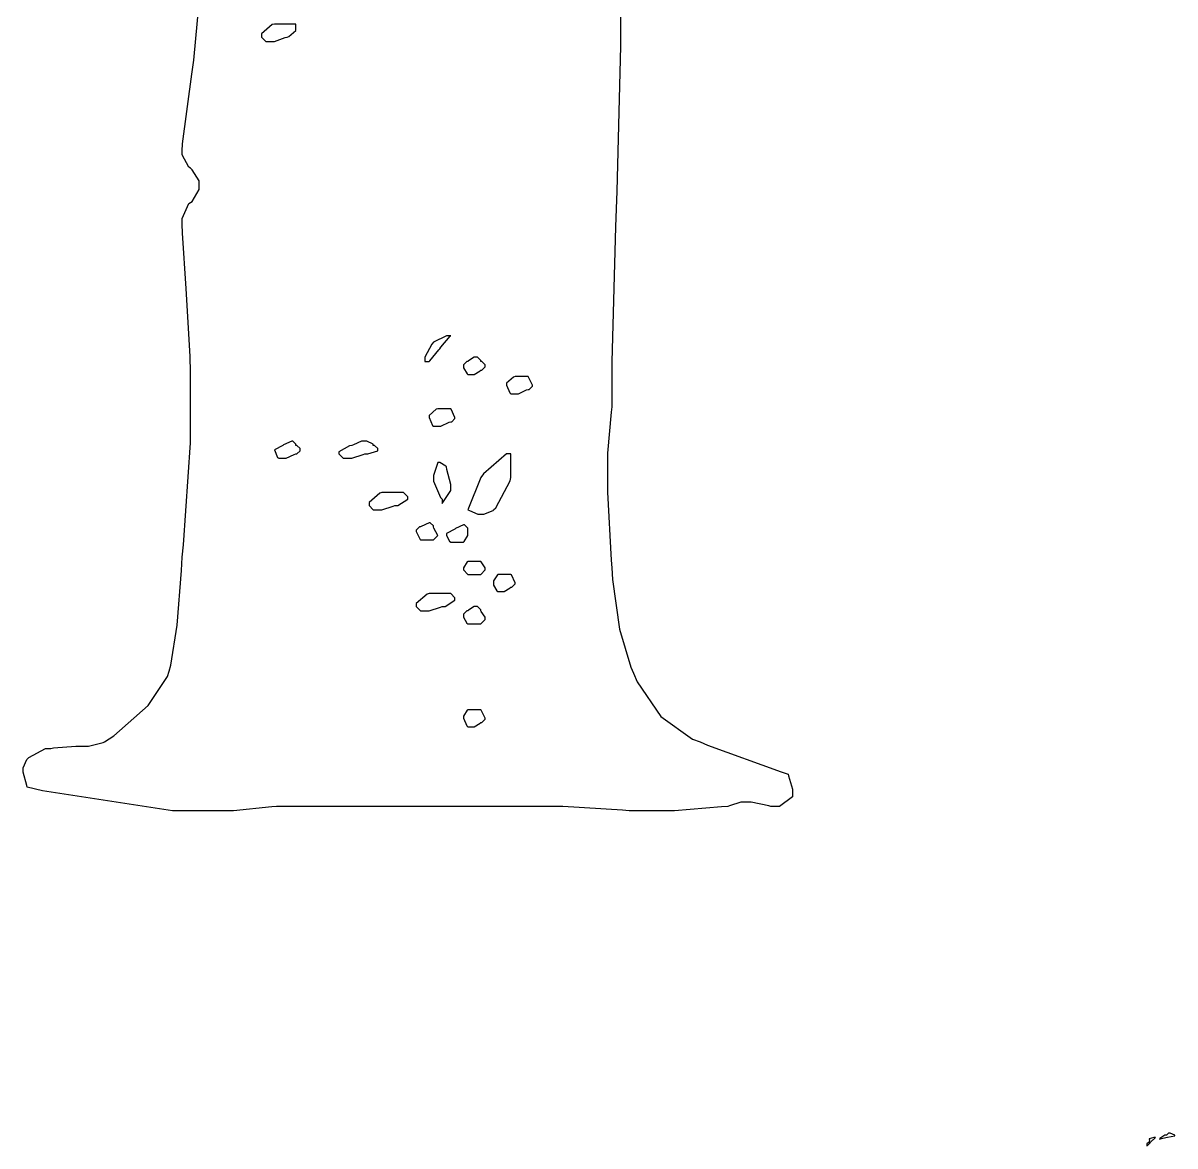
# Model space of a CAD drawing. Extents: x 85 to 277, y 22 to 328.
# Drawn here: x 188.24 to 207.15, y 21.8 to 40.23 of the extents above; entities that cross this region are included whole.
import ezdxf

# ---------------------------------------------------------------- set-up
doc = ezdxf.new("R2010")
doc.units = 0
doc.header["$MEASUREMENT"] = 0

msp = doc.modelspace()

# ---------------------------------------------------------------- linework, layer by layer
at = {"color": 7}
msp.add_lwpolyline([(198.049, 40.7458), (198.049, 39.8558), (197.987, 37.4745), (197.979, 37.1821), (197.969, 36.8914), (197.908, 34.6756), (197.908, 33.9369), (197.899, 33.8487), (197.838, 33.1749), (197.838, 32.9489), (197.838, 32.5355), (197.899, 31.4151), (197.908, 31.2911), (197.916, 31.0982), (198.031, 30.2824), (198.217, 29.6609), (198.261, 29.5631), (198.322, 29.4225), (198.714, 28.8534), (199.231, 28.4786), (199.355, 28.4345), (199.478, 28.3821), (200.685, 27.9411), (200.801, 27.9053), (200.809, 27.8791), (200.871, 27.66), (200.871, 27.5869), (200.871, 27.5346), (200.66, 27.3761), (200.59, 27.3761), (200.518, 27.3761), (200.483, 27.3858), (200.192, 27.4464), (200.095, 27.4464), (200.024, 27.4464), (199.839, 27.3858), (199.813, 27.3761), (199.707, 27.3678), (198.939, 27.3044), (198.684, 27.3044), (198.191, 27.3044), (198.085, 27.3141), (197.105, 27.3761), (196.78, 27.3761), (192.404, 27.3761), (192.325, 27.3678), (191.696, 27.3044), (191.488, 27.3044), (190.694, 27.3044), (188.56, 27.6324), (188.313, 27.6931), (188.303, 27.7206), (188.243, 27.9383), (188.243, 28.01), (188.243, 28.01), (188.303, 28.1437), (188.313, 28.1519), (188.339, 28.1795), (188.609, 28.3283), (188.7, 28.3283), (188.744, 28.338), (189.108, 28.3628), (189.229, 28.3628), (189.317, 28.3628), (189.556, 28.4262), (189.582, 28.4345), (189.732, 28.5323), (190.298, 29.0298), (190.614, 29.5093), (190.64, 29.5975), (190.667, 29.6954), (190.773, 30.3485), (190.843, 31.247), (190.853, 31.4675), (190.879, 31.6714), (190.993, 33.3458), (190.993, 33.9025), (190.993, 34.5019), (190.984, 34.7582), (190.923, 35.8786), (190.861, 36.7866), (190.853, 36.9355), (190.853, 37.0237), (190.967, 37.2717), (190.993, 37.2883), (191.02, 37.3063), (191.135, 37.5049), (191.135, 37.5708), (191.135, 37.6424), (191.02, 37.8273), (190.993, 37.8534), (190.967, 37.8714), (190.853, 38.0697), (190.853, 38.136), (190.861, 38.2503), (191.011, 39.3968), (191.029, 39.5111), (191.046, 39.6268), (191.135, 40.5723)], dxfattribs=at)
for points in [[(192.228, 39.9341), (192.3, 39.9341), (192.37, 39.9341), (192.545, 39.9962), (192.581, 40.0043), (192.607, 40.0142), (192.723, 40.1133), (192.723, 40.1465), (192.723, 40.2167), (192.37, 40.2167), (192.334, 40.2086), (192.158, 40.0554), (192.158, 40.0043), (192.228, 39.9341)], [(194.98, 34.9953), (194.952, 34.9608), (194.84, 34.75), (194.84, 34.6783), (194.91, 34.6783), (194.918, 34.688), (195.068, 34.8726), (195.086, 34.8892), (195.103, 34.9167), (195.253, 35.0931), (195.263, 35.1014), (195.192, 35.1014), (194.98, 34.9953)], [(195.756, 34.6783), (195.756, 34.6963), (195.702, 34.7486), (195.685, 34.7486), (195.65, 34.7486), (195.553, 34.688), (195.545, 34.6783), (195.527, 34.6783), (195.475, 34.6259), (195.475, 34.6081), (195.475, 34.5736), (195.535, 34.4758), (195.545, 34.4661), (195.615, 34.4661), (195.65, 34.4661), (195.746, 34.5281), (195.756, 34.5364), (195.774, 34.5364), (195.828, 34.5901), (195.828, 34.6081), (195.828, 34.6259), (195.774, 34.6783), (195.756, 34.6783)], [(196.251, 34.1492), (196.321, 34.1492), (196.373, 34.1492), (196.505, 34.2112), (196.533, 34.2194), (196.549, 34.2194), (196.603, 34.2732), (196.603, 34.2897), (196.603, 34.2897), (196.541, 34.4234), (196.533, 34.4317), (196.321, 34.4317), (196.293, 34.4234), (196.18, 34.3242), (196.18, 34.2897), (196.18, 34.2897), (196.233, 34.1671), (196.251, 34.1492)], [(194.98, 33.62), (195.05, 33.62), (195.103, 33.62), (195.235, 33.682), (195.263, 33.6903), (195.279, 33.6903), (195.333, 33.744), (195.333, 33.7606), (195.333, 33.7606), (195.271, 33.8942), (195.263, 33.9025), (195.05, 33.9025), (195.024, 33.8942), (194.91, 33.795), (194.91, 33.7606), (194.91, 33.7606), (194.962, 33.6296), (194.98, 33.62)], [(192.44, 33.0908), (192.51, 33.0908), (192.563, 33.0908), (192.695, 33.1529), (192.723, 33.1611), (192.739, 33.1611), (192.793, 33.2148), (192.793, 33.2314), (192.793, 33.2493), (192.739, 33.3017), (192.723, 33.3017), (192.723, 33.3196), (192.669, 33.3733), (192.653, 33.3733), (192.653, 33.3733), (192.519, 33.3113), (192.51, 33.3017), (192.37, 33.2314), (192.37, 33.2314), (192.422, 33.1005), (192.44, 33.0908)], [(193.499, 33.0908), (193.569, 33.0908), (193.639, 33.0908), (193.824, 33.1529), (193.851, 33.1611), (193.904, 33.1611), (194.064, 33.2148), (194.064, 33.2314), (194.064, 33.2493), (194.01, 33.3017), (193.992, 33.3017), (193.992, 33.3196), (193.886, 33.3733), (193.851, 33.3733), (193.798, 33.3733), (193.665, 33.3113), (193.639, 33.3017), (193.603, 33.2934), (193.428, 33.1942), (193.428, 33.1611), (193.499, 33.0908)], [(195.545, 32.2433), (195.571, 32.2351), (195.709, 32.1731), (195.756, 32.1731), (195.808, 32.1731), (195.959, 32.2351), (195.968, 32.2433), (196.003, 32.2792), (196.241, 32.7201), (196.251, 32.7725), (196.251, 33.1611), (196.18, 33.1611), (196.18, 33.1611), (195.8, 32.8345), (195.756, 32.7725), (195.545, 32.2433)], [(195.263, 32.5617), (195.263, 32.6595), (195.2, 32.9048), (195.192, 32.9489), (195.182, 32.9585), (195.083, 33.0206), (195.05, 33.0206), (194.98, 32.8083), (194.98, 32.7119), (195.094, 32.4473), (195.122, 32.4197), (195.122, 32.3494), (195.122, 32.3494), (195.245, 32.5272), (195.263, 32.5617)], [(193.992, 32.2433), (194.064, 32.2433), (194.134, 32.2433), (194.318, 32.3067), (194.345, 32.315), (194.397, 32.315), (194.557, 32.4211), (194.557, 32.4556), (194.487, 32.5258), (194.134, 32.5258), (194.098, 32.5176), (193.922, 32.366), (193.922, 32.315), (193.992, 32.2433)], [(194.98, 31.9622), (194.98, 31.9801), (194.926, 32.0325), (194.91, 32.0325), (194.91, 32.0325), (194.777, 31.9719), (194.769, 31.9622), (194.751, 31.9622), (194.697, 31.9085), (194.697, 31.8905), (194.697, 31.8905), (194.759, 31.7596), (194.769, 31.75), (194.98, 31.75), (195.05, 31.8203), (195.05, 31.8203), (194.988, 31.9443), (194.98, 31.9622)], [(195.263, 31.7142), (195.475, 31.7142), (195.483, 31.7238), (195.545, 31.823), (195.545, 31.8561), (195.545, 31.9264), (195.545, 31.9443), (195.491, 31.9967), (195.475, 31.9967), (195.475, 31.9967), (195.341, 31.936), (195.333, 31.9264), (195.192, 31.8561), (195.192, 31.8217), (195.245, 31.7321), (195.263, 31.7142)], [(195.545, 31.185), (195.756, 31.185), (195.828, 31.2567), (195.828, 31.2925), (195.764, 31.389), (195.756, 31.3972), (195.545, 31.3972), (195.535, 31.389), (195.475, 31.2897), (195.475, 31.2567), (195.545, 31.185)], [(196.038, 30.9039), (196.108, 30.9039), (196.143, 30.9039), (196.241, 30.9659), (196.251, 30.9742), (196.267, 30.9742), (196.321, 31.0279), (196.321, 31.0444), (196.321, 31.0444), (196.259, 31.1767), (196.251, 31.185), (196.038, 31.185), (196.029, 31.1767), (195.968, 31.0775), (195.968, 31.0444), (195.968, 31.01), (196.02, 30.9135), (196.038, 30.9039)], [(194.769, 30.5856), (194.84, 30.5856), (194.91, 30.5856), (195.094, 30.6476), (195.122, 30.6558), (195.174, 30.6558), (195.333, 30.7633), (195.333, 30.7978), (195.263, 30.8681), (194.91, 30.8681), (194.874, 30.8598), (194.697, 30.7068), (194.697, 30.6558), (194.769, 30.5856)], [(195.545, 30.3747), (195.756, 30.3747), (195.828, 30.445), (195.828, 30.4808), (195.764, 30.5773), (195.756, 30.5856), (195.756, 30.6035), (195.702, 30.6558), (195.685, 30.6558), (195.65, 30.6558), (195.553, 30.5952), (195.545, 30.5856), (195.527, 30.5856), (195.475, 30.5332), (195.475, 30.5153), (195.475, 30.4808), (195.527, 30.3844), (195.545, 30.3747)], [(195.545, 28.6811), (195.615, 28.6811), (195.65, 28.6811), (195.746, 28.7431), (195.756, 28.7514), (195.774, 28.7514), (195.828, 28.8051), (195.828, 28.8217), (195.828, 28.8217), (195.764, 28.9553), (195.756, 28.9636), (195.545, 28.9636), (195.535, 28.9553), (195.475, 28.8561), (195.475, 28.8217), (195.475, 28.8217), (195.527, 28.699), (195.545, 28.6811)]]:
    msp.add_lwpolyline(points, close=True, dxfattribs=at)
at = {"color": 40}
for points in [[(206.728, 21.8722), (206.728, 21.8722), (206.728, 21.8722), (206.728, 21.8722), (206.728, 21.864), (206.692, 21.8364), (206.692, 21.8364), (206.692, 21.8019), (206.7, 21.8116), (206.788, 21.8998), (206.798, 21.9081), (206.834, 21.9425), (206.806, 21.9425), (206.728, 21.9177), (206.728, 21.9081), (206.731, 21.9067), (206.728, 21.8722), (206.728, 21.8722)], [(206.904, 21.9081), (206.904, 21.9177), (207.027, 21.9439), (207.151, 21.97), (207.151, 21.9783), (207.151, 21.9783), (207.071, 22.0128), (207.045, 22.0128), (207.01, 21.9783), (206.983, 21.9783), (206.904, 21.926), (206.904, 21.9081)]]:
    msp.add_lwpolyline(points, close=True, dxfattribs=at)

doc.saveas('drawing.dxf')
